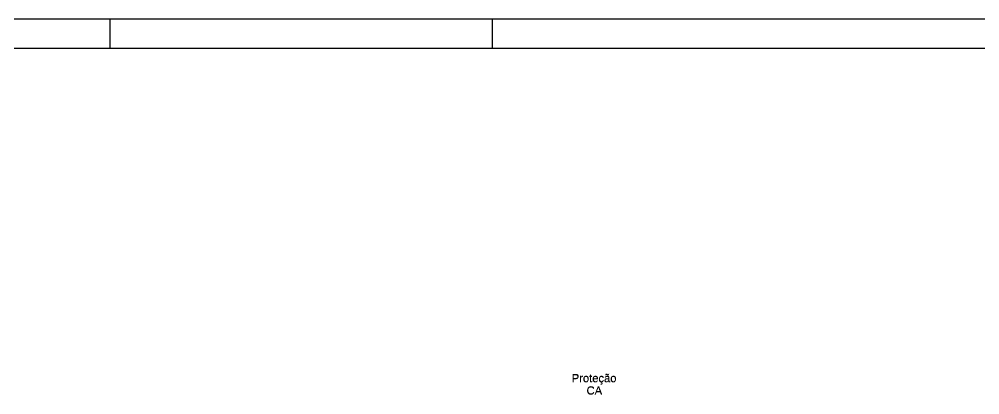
# Model space of a CAD drawing. Header units: millimetres. Extents: x 3165 to 8716, y -1118 to 2802.
# Drawn here: x 5212 to 7368, y 1959 to 2802 of the extents above; entities that cross this region are included whole.
import ezdxf

# ---------------------------------------------------------------- set-up
doc = ezdxf.new("R2010")
doc.units = ezdxf.units.MM
doc.layers.add('1', color=7, linetype='Continuous')
doc.styles.get("Standard").update_dxf_attribs({"font": 'arial.ttf'})

msp = doc.modelspace()

# ---------------------------------------------------------------- linework, layer by layer
for p, q in [((8715.8, 2802.3), (3165.2, 2802.3)), ((5415.8, 2736.3), (5415.8, 2802.3)), ((6273.8, 2736.3), (6273.8, 2802.3)), ((8649.8, 2736.3), (3330.2, 2736.3))]:
    msp.add_line(p, q)

# ---------------------------------------------------------------- texts
at = {"layer": '1'}
for s, p in [('Proteção ', (6451.8, 1987.1)), ('Proteção ', (6452.2, 1988)), ('CA', (6485.1, 1959.4)), ('CA', (6485.5, 1960.3))]:
    msp.add_text(s, height=17.96, dxfattribs=at).set_placement(p)

doc.saveas('drawing.dxf')
